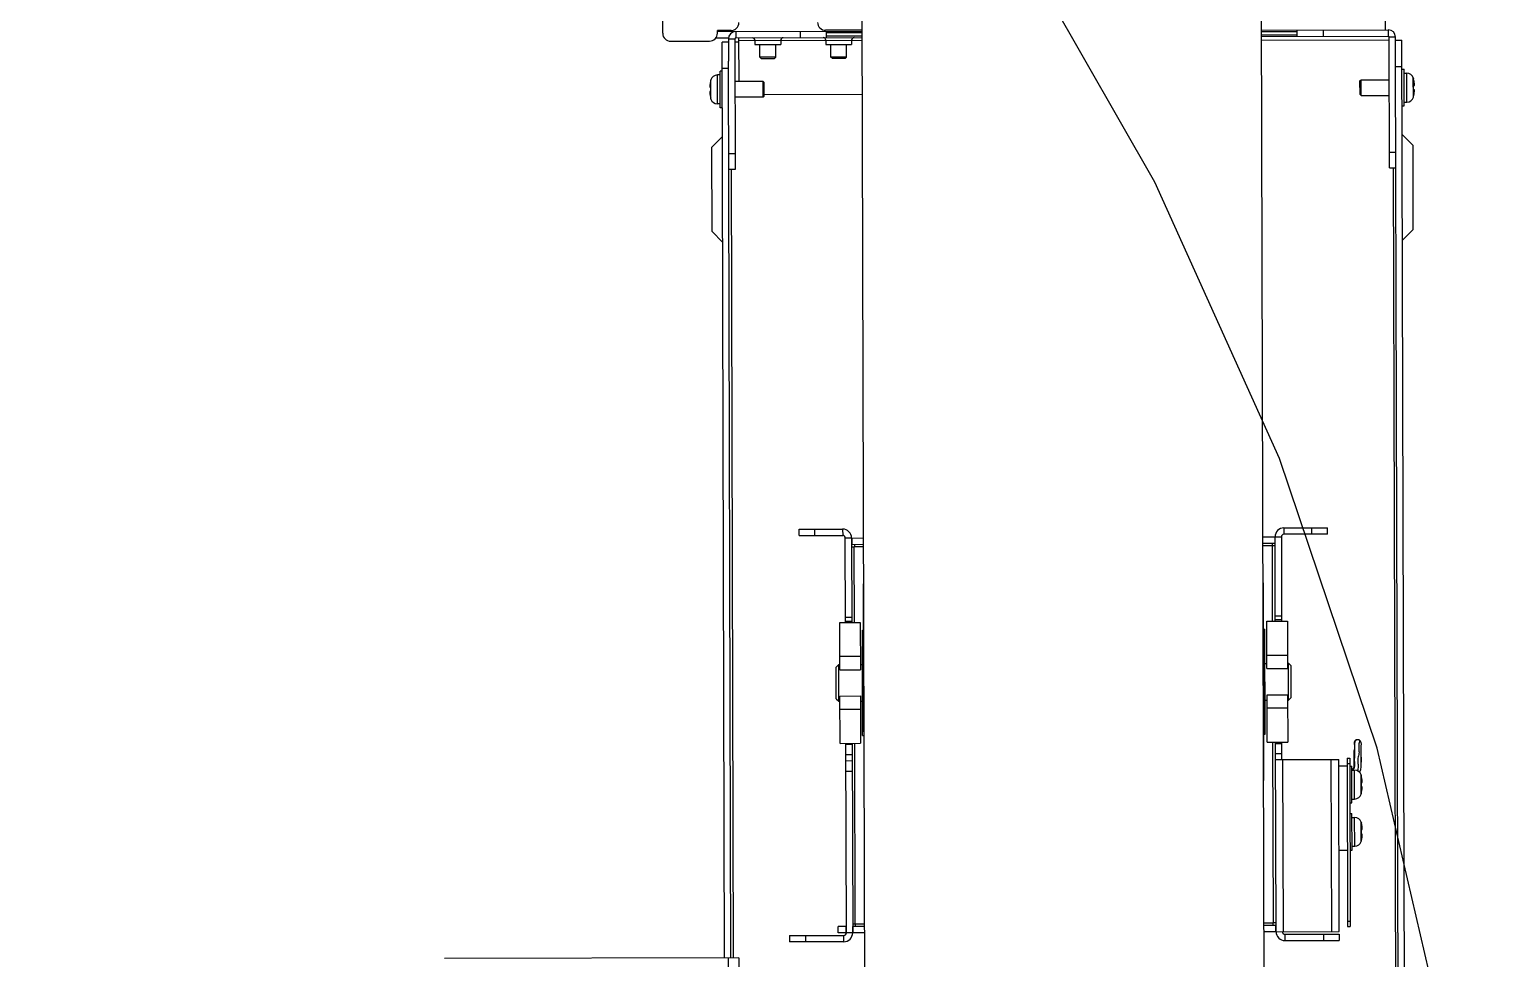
# Model space of a CAD drawing. Extents: x 100 to 738, y -85 to 470.
# Drawn here: x 643.4054 to 643.6847, y 462.8219 to 462.9987 of the extents above; entities that cross this region are included whole.
import ezdxf

# ---------------------------------------------------------------- set-up
doc = ezdxf.new("R2010")
doc.units = 0
doc.linetypes.add('HIDDEN', pattern=[0.375, 0.25, -0.125])
doc.layers.get('0').update_dxf_attribs({"linetype": 'CONTINUOUS'})
doc.layers.add('A102', color=2, linetype='CONTINUOUS')
doc.layers.add('TAA', color=2, linetype='CONTINUOUS')

# ---------------------------------------------------------------- blocks, each defined once
blk = doc.blocks.new('G$C31A0D7E1')
for p, q in [((0.7506530228384023, 0.9353633212671454), (0.7506530228384023, 0.9218769253825055)), ((0.6628698713193968, 0.9216853985064666), (0.6628698713193968, 0.9287718929199954)), ((0.6871299422846345, 0.7616648495433865), (0.6871299422846345, 0.9238239593200802)), ((0.7356500842151097, 0.7616648495433865), (0.7356500842151097, 0.9238239593200802)), ((0.669509469688841, 0.9216853985064666), (0.669509469688841, 0.9220046099665374)), ((0.6711693692811657, 0.9220046099665374), (0.669509469688841, 0.9220046099665374)), ((0.6871299422846345, 0.9220046099665374), (0.6826609818437155, 0.9220046099665374)), ((0.663827505699573, 0.9207277641262541), (0.6685518353085196, 0.9207277641262541)), ((0.6693146783358177, 0.9211108178783411), (0.6708703810723554, 0.9211108178783411)), ((0.669509469688841, 0.9218769253825055), (0.6871299422846345, 0.9218769253825055)), ((0.6700840503169757, 0.8093868068541594), (0.6700840503169757, 0.9206000795422223)), ((0.6708501578210587, 0.9206000795422223), (0.6700840503169757, 0.9206000795422223)), ((0.6708501578210587, 0.9209831332943089), (0.6708501578210587, 0.9183011821923084)), ((0.6708501578210587, 0.9209831332943089), (0.6716162653252866, 0.9209831332943089)), ((0.6716162653252866, 0.9209831332943089), (0.6716162653252866, 0.9051183237288778)), ((0.672127003661342, 0.9206000795422223), (0.6716162653252866, 0.9206000795422223)), ((0.6717439499093004, 0.9218769253825055), (0.6717439499093004, 0.9211108178783411)), ((0.6717439499093004, 0.9211108178783411), (0.6871299422846345, 0.9211108178783411)), ((0.672127003661342, 0.915811907641196), (0.672127003661342, 0.9211108178783411)), ((0.672127003661342, 0.92079160641827), (0.6871299422846345, 0.92079160641827)), ((0.674074193567734, 0.92079160641827), (0.674074193567734, 0.9202808680821604)), ((0.674074193567734, 0.9202808680821604), (0.6772024658764355, 0.9202808680821604)), ((0.6746806953419086, 0.9187486530738219), (0.6746806953419086, 0.9202808680821604)), ((0.6765959641022609, 0.9187486530738219), (0.6765959641022609, 0.9202808680821604)), ((0.6772024658764355, 0.92079160641827), (0.6772024658764355, 0.9202808680821604)), ((0.6795965518269484, 0.9211108178783411), (0.6795965518269484, 0.9218769253825055)), ((0.68269290298961, 0.92079160641827), (0.68269290298961, 0.9202808680821604)), ((0.68269290298961, 0.9202808680821604), (0.6858211752983113, 0.9202808680821604)), ((0.6827886664277293, 0.9211108178783411), (0.6827886664277293, 0.9218769253825055)), ((0.6827886664277293, 0.92171731965247), (0.6871299422846345, 0.92171731965247)), ((0.6871299422846345, 0.9212704236083673), (0.6827886664277293, 0.9212704236083673)), ((0.6832994047637845, 0.9187486530738219), (0.6832994047637845, 0.9202808680821604)), ((0.685214673524137, 0.9187486530738219), (0.685214673524137, 0.9202808680821604)), ((0.6858211752983113, 0.92079160641827), (0.6858211752983113, 0.9202808680821604)), ((0.7356500842151097, 0.9218769253825055), (0.7510360765904438, 0.9218769253825055)), ((0.7356500842151097, 0.92171731965247), (0.7399913600720149, 0.92171731965247)), ((0.7399913600720149, 0.9212704236083673), (0.7356500842151097, 0.9212704236083673)), ((0.7356500842151097, 0.9211108178783411), (0.7510360765904438, 0.9211108178783411)), ((0.7511637611744577, 0.9206000795422223), (0.7356500842151097, 0.9206000795422223)), ((0.7399913600720149, 0.9211108178783411), (0.7399913600720149, 0.9218769253825055)), ((0.7431834746727958, 0.9211108178783411), (0.7431834746727958, 0.9218769253825055)), ((0.7510360765904438, 0.9218769253825055), (0.7510360765904438, 0.9211108178783411)), ((0.7511637611744577, 0.9051183237288778), (0.7511637611744577, 0.9209831332943089)), ((0.7519298686786856, 0.9209831332943089), (0.7511637611744577, 0.9209831332943089)), ((0.7519298686786856, 0.9183011827661866), (0.7519298686786856, 0.9209831332943089)), ((0.7519298686786856, 0.9206000795422223), (0.7526959761827686, 0.9206000795422223)), ((0.7526959761827686, 0.7280248707391764), (0.7526959761827686, 0.9206000795422223)), ((0.6748722222180019, 0.918557126197783), (0.6746806953426344, 0.9187486530738219)), ((0.6765959641022609, 0.9187486530738219), (0.6746806953419086, 0.9187486530738219)), ((0.6764044372263128, 0.918557126197783), (0.6748722222180019, 0.918557126197783)), ((0.6764044372263128, 0.918557126197783), (0.6765959641022609, 0.9187486530738219)), ((0.683490931639878, 0.918557126197783), (0.6832994047645105, 0.9187486530738219)), ((0.685214673524137, 0.9187486530738219), (0.6832994047637845, 0.9187486530738219)), ((0.6850231466481888, 0.918557126197783), (0.683490931639878, 0.918557126197783)), ((0.6850231466481888, 0.918557126197783), (0.685214673524137, 0.9187486530738219)), ((0.6695011279314987, 0.9130986102306032), (0.6695011279314987, 0.9166099362913641)), ((0.669828681148803, 0.9166099362913641), (0.6695011279314987, 0.9166099362913641)), ((0.669828681148803, 0.9126197930405059), (0.669828681148803, 0.9170887534814703)), ((0.6700840503169757, 0.9170887534814703), (0.669828681148803, 0.9170887534814703)), ((0.6708501578210587, 0.9174079649415322), (0.6700840503169757, 0.9174079649415322)), ((0.6708501578210587, 0.8093868068541594), (0.6708501578210587, 0.9183011821923084)), ((0.7519298686786856, 0.7280248707278268), (0.7519298686786856, 0.9183011827661866)), ((0.7519298686786856, 0.9174079649415322), (0.7526959761827686, 0.9174079649415322)), ((0.7526959761827686, 0.9170887534814703), (0.7529513453507962, 0.9170887534814703)), ((0.7529513453507962, 0.9126197930405059), (0.7529513453507962, 0.9170887534814703)), ((0.7529513453507962, 0.9166099362913641), (0.7532788985682456, 0.9166099362913641)), ((0.7532788985682456, 0.9130986102306032), (0.7532788985682456, 0.9166099362913641)), ((0.66858513108625, 0.9151220692595405), (0.6685974802299519, 0.9151202396245711)), ((0.6686424152526548, 0.9151153984025643), (0.6686436932184883, 0.9151152841858646)), ((0.6687057747188615, 0.9160171150088874), (0.6686779890530657, 0.9159086154351058)), ((0.6686779890530657, 0.9159086154351058), (0.6686779890530657, 0.9158765039269866)), ((0.6686779890530657, 0.9151125016195681), (0.6686779890530657, 0.9145960449031157)), ((0.6687057747188615, 0.9136914315137873), (0.6687057747188615, 0.9160171150088874)), ((0.67506374909395, 0.915811907641196), (0.6716162653252866, 0.915811907641196)), ((0.67506374909395, 0.9138966388807713), (0.67506374909395, 0.915811907641196)), ((0.6751914336779637, 0.9156842230571641), (0.67506374909395, 0.915811907641196)), ((0.6751914336779637, 0.914024346086971), (0.6751914336779637, 0.915684200435713)), ((0.7475885928216353, 0.9156842230571641), (0.7477162774057943, 0.915811907641196)), ((0.7475885928216353, 0.914024346086971), (0.7475885928216353, 0.915684200435713)), ((0.7477162774057943, 0.9138966388807713), (0.7477162774057943, 0.915811907641196)), ((0.7477162774057943, 0.915811907641196), (0.7511637611744577, 0.915811907641196)), ((0.7540742517808827, 0.9136914315137873), (0.7540742517808827, 0.9160171150088874)), ((0.7540742517808827, 0.9160171150088874), (0.7541020374466786, 0.9159086154351058)), ((0.7541020374466786, 0.9158765039269866), (0.7541020374466786, 0.9159086154351058)), ((0.7541020374466786, 0.9145960449031157), (0.7541020374466786, 0.9151125016195681)), ((0.7541357296984358, 0.9151152305540826), (0.7541376112428799, 0.9151153984025643)), ((0.754182546271244, 0.9151202396245711), (0.7541948954134944, 0.9151220692595405)), ((0.6685974802285003, 0.9145883068981036), (0.66858513108625, 0.914586477263143)), ((0.6686442968013085, 0.9145933159678847), (0.6686424152568645, 0.9145931481201197)), ((0.6686779890530657, 0.9138320425956884), (0.6686779890530657, 0.9137999310875692)), ((0.6687057747188615, 0.9136914315137873), (0.6686779890530657, 0.9137999310875692)), ((0.669828681148803, 0.9130986102306032), (0.6695011279314987, 0.9130986102306032)), ((0.67506374909395, 0.9138966388807713), (0.6716162653252866, 0.9138966388807713)), ((0.6751914336779637, 0.9140243234648032), (0.67506374909395, 0.9138966388807713)), ((0.6751914336779637, 0.914215850340842), (0.6871299422846345, 0.914215850340842)), ((0.7475885928216353, 0.9140243234648032), (0.7477162774057943, 0.9138966388807713)), ((0.7477162774057943, 0.9138966388807713), (0.7511637611744577, 0.9138966388807713)), ((0.7529513453507962, 0.9130986102306032), (0.7532788985682456, 0.9130986102306032)), ((0.7540742517808827, 0.9136914315137873), (0.7541020374466786, 0.9137999310875692)), ((0.7541020374466786, 0.9137999310875692), (0.7541020374466786, 0.9138320425956884)), ((0.7541376112470894, 0.9145931481201197), (0.754136333281256, 0.9145932623368103)), ((0.7541948954134944, 0.914586477263143), (0.7541825462697923, 0.9145883068981036)), ((0.6700840503169757, 0.9126197930405059), (0.669828681148803, 0.9126197930405059)), ((0.7526959761827686, 0.9126197930405059), (0.7529513453507962, 0.9126197930405059)), ((0.6688072044766925, 0.9078616629443141), (0.6700840503169757, 0.9091385087845882)), ((0.6688072044766925, 0.8975868126131141), (0.6688072044766925, 0.9078616629443141)), ((0.7539728220230519, 0.9078616629443141), (0.7526959761827686, 0.9091385087845882)), ((0.7539728220230519, 0.9078616629443141), (0.7539728220230519, 0.8975868126131141)), ((0.6716162653252866, 0.9070335924892937), (0.6708501578210587, 0.9070335924892937)), ((0.7511637611744577, 0.9070335924892937), (0.7519298686786856, 0.9070335924892937)), ((0.6716162653252866, 0.9051183237288778), (0.6708501578210587, 0.9051183237288778)), ((0.6711693692811657, 0.8093868068541594), (0.6711693692811657, 0.9051183237288778)), ((0.7511637611744577, 0.9051183237288778), (0.7519298686786856, 0.9051183237288778)), ((0.7516106572185784, 0.9051183237288778), (0.7516106572185784, 0.7531021884663658)), ((0.6688072044766925, 0.8975868126131141), (0.6700840503169757, 0.8963099667728307)), ((0.7539728220230519, 0.8975868126131141), (0.7526959761827686, 0.8963099667728307)), ((0.6792773403668413, 0.8606521673412492), (0.6792773403668413, 0.861418274845414)), ((0.6792773403668413, 0.861418274845414), (0.6845762506040679, 0.861418274845414)), ((0.6811926091273389, 0.8606521673412492), (0.6811926091273389, 0.861418274845414)), ((0.6845762506040679, 0.861418274845414), (0.6845762506040679, 0.8606521673412492)), ((0.7382037758956763, 0.861418274845414), (0.7382037758956763, 0.8606521673412492)), ((0.7382037758956763, 0.861418274845414), (0.7435026861327577, 0.861418274845414)), ((0.7415874173724053, 0.8606521673412492), (0.7415874173724053, 0.861418274845414)), ((0.7435026861327577, 0.8606521673412492), (0.7435026861327577, 0.861418274845414)), ((0.6792773403668413, 0.8606521673412492), (0.6845762506040679, 0.8606521673412492)), ((0.684895462064175, 0.850086268012963), (0.684895462064175, 0.8603329558811875)), ((0.6856615695682579, 0.8603329558811875), (0.684895462064175, 0.8603329558811875)), ((0.6856615695682579, 0.8603329558811875), (0.6856615695682579, 0.850086268012963)), ((0.6856934907142975, 0.8603329558811875), (0.6856934907142975, 0.859566848377014)), ((0.6856934907142975, 0.8603329558811875), (0.6871299422846345, 0.8603329558811875)), ((0.6856934907142975, 0.859566848377014), (0.6871299422846345, 0.859566848377014)), ((0.6860127021744047, 0.859566848377014), (0.6860127021744047, 0.8592476369169435)), ((0.7356500842151097, 0.8603329558811875), (0.7370865357854467, 0.8603329558811875)), ((0.7356500842151097, 0.859566848377014), (0.7370865357854467, 0.859566848377014)), ((0.7367673243253396, 0.859566848377014), (0.7367673243253396, 0.8592476369169435)), ((0.7370865357854467, 0.8603329558811875), (0.7370865357854467, 0.859566848377014)), ((0.7371184569314864, 0.850086268012963), (0.7371184569314864, 0.8603329558811875)), ((0.7371184569314864, 0.8603329558811875), (0.7378845644355693, 0.8603329558811875)), ((0.7378845644355693, 0.8603329558811875), (0.7378845644355693, 0.850086268012963)), ((0.7435026861327577, 0.8606521673412492), (0.7382037758956763, 0.8606521673412492)), ((0.6856615695682579, 0.8592476369169435), (0.6860127021744047, 0.8592476369169435)), ((0.6859807810283649, 0.850086268012963), (0.6859807810283649, 0.8592476369169435)), ((0.6871299422846345, 0.8592476369169435), (0.6860127021744047, 0.8592476369169435)), ((0.7367673243253396, 0.8592476369169435), (0.7356500842151097, 0.8592476369169435)), ((0.7371184569314864, 0.8592476369169435), (0.7367673243253396, 0.8592476369169435)), ((0.7367992454713792, 0.850086268012963), (0.7367992454713792, 0.8592476369169435)), ((0.6870980211385948, 0.8307420535327745), (0.6870980211385948, 0.8547467553299753)), ((0.7356820053611495, 0.8307420535327745), (0.7356820053611495, 0.8547467553299753)), ((0.684895462064175, 0.8507094269681733), (0.6856615695682579, 0.8507094269681733)), ((0.7378845644355693, 0.8507094269681733), (0.7371184569314864, 0.8507094269681733)), ((0.6841931968520264, 0.8443404617317241), (0.6841931968520264, 0.850086268012963)), ((0.6841931968520264, 0.850086268012963), (0.6866830462405135, 0.850086268012963)), ((0.684895462064175, 0.8502458737429986), (0.6856615695682579, 0.8502458737429986)), ((0.6866830462405135, 0.850086268012963), (0.6866830462405135, 0.8443404617317241)), ((0.6869384154085412, 0.8363601752307069), (0.6869384154085412, 0.8491286336327593)), ((0.6869384154085412, 0.8491286336327593), (0.6870980211385948, 0.8491286336327593)), ((0.7356820053611495, 0.8491286336327593), (0.735841611091203, 0.8491286336327593)), ((0.735841611091203, 0.8363601752307069), (0.735841611091203, 0.8491286336327593)), ((0.7360969802592306, 0.8443404617317241), (0.7360969802592306, 0.850086268012963)), ((0.7360969802592306, 0.850086268012963), (0.7385868296477179, 0.850086268012963)), ((0.7378845644355693, 0.8502458737429986), (0.7371184569314864, 0.8502458737429986)), ((0.7385868296477179, 0.850086268012963), (0.7385868296477179, 0.8443404617317241)), ((0.6866830462405135, 0.8459322061454589), (0.6841931968520264, 0.8459322061454589)), ((0.7385868296477179, 0.8459322061454589), (0.7360969802592306, 0.8459322061454589)), ((0.6837463008079055, 0.8446596731917864), (0.6840655122680126, 0.8449788846518572)), ((0.6837463008079055, 0.840829135671671), (0.6837463008079055, 0.8446596731917864)), ((0.6840655122680126, 0.8405099242108925), (0.6840655122680126, 0.8449788846518572)), ((0.6840655122680126, 0.8449788846518572), (0.6841931968520264, 0.8449788846518572)), ((0.6841931968520264, 0.8443404617317241), (0.6866830462405135, 0.8443404617317241)), ((0.6866830462405135, 0.8449788846518572), (0.6869384154085412, 0.8449788846518572)), ((0.735841611091203, 0.8449788846518572), (0.7360969802592306, 0.8449788846518572)), ((0.7360969802592306, 0.8443404617317241), (0.7385868296477179, 0.8443404617317241)), ((0.7385868296477179, 0.8449788846518572), (0.7387145142317317, 0.8449788846518572)), ((0.7387145142317317, 0.8405099242108925), (0.7387145142317317, 0.8449788846518572)), ((0.7390337256918387, 0.8446596731917864), (0.7387145142317317, 0.8449788846518572)), ((0.7390337256918387, 0.840829135671671), (0.7390337256918387, 0.8446596731917864)), ((0.6837463008079055, 0.8408291356709636), (0.6840655122680126, 0.8405099242108925)), ((0.6840655122680126, 0.8405099242108925), (0.6841931968520264, 0.8405099242108925)), ((0.6841931968520264, 0.8354025408497868), (0.6841931968520264, 0.8411483471310252)), ((0.6841931968520264, 0.8411483471310252), (0.6866830462405135, 0.8411483471310252)), ((0.6866830462405135, 0.8411483471310252), (0.6866830462405135, 0.8354025408497868)), ((0.6866830462405135, 0.8405099242108925), (0.6869384154085412, 0.8405099242108925)), ((0.735841611091203, 0.8405099242108925), (0.7360969802592306, 0.8405099242108925)), ((0.7360969802592306, 0.8354025408497868), (0.7360969802592306, 0.8411483471310252)), ((0.7360969802592306, 0.8411483471310252), (0.7385868296477179, 0.8411483471310252)), ((0.7385868296477179, 0.8411483471310252), (0.7385868296477179, 0.8354025408497868)), ((0.7385868296477179, 0.8405099242108925), (0.7387145142317317, 0.8405099242108925)), ((0.7390337256918387, 0.8408291356709636), (0.7387145142317317, 0.8405099242108925)), ((0.6841931968520264, 0.8395566027180072), (0.6866830462405135, 0.8395566027180072)), ((0.7360969802592306, 0.8395566027180072), (0.7385868296477179, 0.8395566027180072)), ((0.6869384154085412, 0.8363601752299993), (0.6870980211385948, 0.8363601752299993)), ((0.7356820053611495, 0.8363601752299993), (0.735841611091203, 0.8363601752299993)), ((0.6841931968520264, 0.8354025408497868), (0.6866830462405135, 0.8354025408497868)), ((0.684895462064175, 0.8123873945788107), (0.684895462064175, 0.8354025408497868)), ((0.6856615695682579, 0.8352429351197515), (0.684895462064175, 0.8352429351197515)), ((0.6856615695682579, 0.8354025408497868), (0.6856615695682579, 0.8123873945788107)), ((0.6859807810283649, 0.813472713543037), (0.6859807810283649, 0.8354025408497868)), ((0.7360969802592306, 0.8354025408497868), (0.7385868296477179, 0.8354025408497868)), ((0.7367992454713792, 0.813472713543037), (0.7367992454713792, 0.8354025408497868)), ((0.7371184569314864, 0.8123873945788107), (0.7371184569314864, 0.8354025408497868)), ((0.7371184569314864, 0.8352429351197515), (0.7378845644355693, 0.8352429351197515)), ((0.7378845644355693, 0.833295745213332), (0.7378845644355693, 0.8354025408497868)), ((0.7466962008055761, 0.8345957077772215), (0.746687098385809, 0.8339813363630862)), ((0.7466982723355198, 0.834680105150678), (0.7466962008055761, 0.8345957077772215)), ((0.7467006912844663, 0.8347562029878567), (0.7466982723355198, 0.834680105150678)), ((0.746703377665229, 0.8348243330892346), (0.7467006912844663, 0.8347562029878567)), ((0.7467062295161001, 0.8348850364614627), (0.746703377665229, 0.8348243330892346)), ((0.746709155525282, 0.8349390259597772), (0.7467062295161001, 0.8348850364614627)), ((0.7468408176352046, 0.8356089345051586), (0.7468019695339106, 0.8355797901562361)), ((0.7470246949008511, 0.8356761004460495), (0.7469624685970042, 0.8356643611856849)), ((0.7472209689393225, 0.8347706475199476), (0.7472210288100287, 0.8347682475952659)), ((0.6856615695682579, 0.8340214192658855), (0.684895462064175, 0.8340214192658855)), ((0.684895462064175, 0.833295745213332), (0.6856615695682579, 0.833295745213332)), ((0.7371184569314864, 0.8340214192658855), (0.7378845644355693, 0.8340214192658855)), ((0.7371184569314864, 0.833295745213332), (0.7447795319730411, 0.833295745213332)), ((0.7380122490195831, 0.8123873945788107), (0.7380122490195831, 0.833295745213332)), ((0.7438857398849443, 0.8123873945788107), (0.7438857398849443, 0.833295745213332)), ((0.7447795319730411, 0.8123873945788107), (0.7447795319730411, 0.833295745213332)), ((0.7458010086452967, 0.8334234297973548), (0.7458010086452967, 0.81299389635294)), ((0.7458010086452967, 0.8334234297973548), (0.7461202201054038, 0.8334234297973548)), ((0.7458010086452967, 0.8327850068772221), (0.7461202201054038, 0.8327850068772221)), ((0.7461202201054038, 0.8334234297973548), (0.7461202201054038, 0.81299389635294)), ((0.7466628795874988, 0.8324657954171513), (0.7466628794966291, 0.8343810643818612)), ((0.7466847227489452, 0.8334234298044496), (0.7466628795874988, 0.8334234298044496)), ((0.7472462313989134, 0.8340049249245065), (0.7472459241600337, 0.8340014885599345)), ((0.7475102520657111, 0.8332470385341515), (0.7475030680649413, 0.8334963527034556)), ((0.7475226988447897, 0.8327006675172569), (0.7475102520657111, 0.8332470385341515)), ((0.684895462064175, 0.8320333456111432), (0.6856615695682579, 0.8320333456111432)), ((0.7458010086452967, 0.8324657954171513), (0.7447795319730411, 0.8324657954171513)), ((0.7461202201054038, 0.8324657954171513), (0.7463755892734314, 0.8324657954171513)), ((0.7463755892734314, 0.8279968349761869), (0.7463755892734314, 0.8324657954171513)), ((0.7463755892734314, 0.8319869782270451), (0.7467031424907357, 0.8319869782270451)), ((0.7466907322699079, 0.8324657954171513), (0.7466628795874988, 0.8324657954171513)), ((0.7466968510734028, 0.8325544070302353), (0.7466890255605314, 0.8324410791078902)), ((0.7467031424907357, 0.8284756521662934), (0.7467031424907357, 0.8319869782270451)), ((0.747498495703518, 0.8290684734494778), (0.747498495703518, 0.8313941569445685)), ((0.747498495703518, 0.8313941569445685), (0.7475262813693139, 0.8312856573707867)), ((0.7475262813693139, 0.8312535458626676), (0.7475262813693139, 0.8312856573707867)), ((0.747498495703518, 0.8290684734494778), (0.7475262813693139, 0.8291769730232591)), ((0.7475262813693139, 0.8299730868387968), (0.7475262813693139, 0.8304895435552491)), ((0.7475262813693139, 0.8291769730232591), (0.7475262813693139, 0.8292090845313694)), ((0.7475599736210711, 0.8304922724897636), (0.7475618551655151, 0.8304924403382454)), ((0.7475618551697247, 0.8299701900558007), (0.7475605772037462, 0.8299703042725003)), ((0.7476067901938793, 0.8304972815602527), (0.7476191393359845, 0.8304991111952219)), ((0.7476191393359845, 0.8299635191988246), (0.7476067901924277, 0.8299653488337938)), ((0.7461202201054038, 0.8279968349761869), (0.7463755892734314, 0.8279968349761869)), ((0.7463755892734314, 0.8284756521662934), (0.7467031424907357, 0.8284756521662934)), ((0.7461202201054038, 0.826719989135904), (0.7463755892734314, 0.826719989135904)), ((0.7463755892734314, 0.8222510286949393), (0.7463755892734314, 0.826719989135904)), ((0.7463755892734314, 0.8262411719458068), (0.7467031424907357, 0.8262411719458068)), ((0.7467031424907357, 0.8227298458850459), (0.7467031424907357, 0.8262411719458068)), ((0.747498495703518, 0.8233226671682301), (0.747498495703518, 0.8256483506633301)), ((0.747498495703518, 0.8256483506633301), (0.7475262813693139, 0.8255398510895481)), ((0.7475262813693139, 0.8255077395814289), (0.7475262813693139, 0.8255398510895481)), ((0.7475262813693139, 0.8242272805575585), (0.7475262813693139, 0.8247437372740016)), ((0.7475599736210711, 0.824746466208516), (0.7475618551655151, 0.8247466340569978)), ((0.7475618551697247, 0.824224383774553), (0.7475605772037462, 0.8242244979912527)), ((0.7476067901938793, 0.8247514752790138), (0.7476191393359845, 0.824753304913974)), ((0.7476191393359845, 0.8242177129175857), (0.7476067901924277, 0.8242195425525459)), ((0.7447795319730411, 0.8222510286949393), (0.7458010086452967, 0.8222510286949393)), ((0.7461202201054038, 0.8222510286949393), (0.7463755892734314, 0.8222510286949393)), ((0.7463755892734314, 0.8227298458850459), (0.7467031424907357, 0.8227298458850459)), ((0.747498495703518, 0.8233226671682301), (0.7475262813693139, 0.8234311667420119)), ((0.7475262813693139, 0.8234311667420119), (0.7475262813693139, 0.8234632782501307)), ((0.6839059065379591, 0.8123873945788107), (0.6839059065379591, 0.8131535020829666)), ((0.6848635409181352, 0.8131535020829666), (0.6839059065379591, 0.8131535020829666)), ((0.6848635409181352, 0.8123873945788107), (0.6848635409181352, 0.8131535020829666)), ((0.6856615695682579, 0.813472713543037), (0.6860127021744047, 0.813472713543037)), ((0.6856934907142975, 0.8123873945788107), (0.6856934907142975, 0.8131535020829666)), ((0.6871299422846345, 0.8131535020829666), (0.6856934907142975, 0.8131535020829666)), ((0.6860127021744047, 0.8131535020829666), (0.6860127021744047, 0.813472713543037)), ((0.6860127021744047, 0.813472713543037), (0.6871299422846345, 0.813472713543037)), ((0.7356500842151097, 0.813472713543037), (0.7367673243253396, 0.813472713543037)), ((0.7370865357854467, 0.8131535020829666), (0.7356500842151097, 0.8131535020829666)), ((0.7367673243253396, 0.8131535020829666), (0.7367673243253396, 0.813472713543037)), ((0.7371184569314864, 0.813472713543037), (0.7367673243253396, 0.813472713543037)), ((0.7370865357854467, 0.8123873945788107), (0.7370865357854467, 0.8131535020829666)), ((0.7458010086452967, 0.8136323192730724), (0.7461202201054038, 0.8136323192730724)), ((0.6780004945267032, 0.81206818311874), (0.6780004945267032, 0.8113020756145662)), ((0.6780004945267032, 0.81206818311874), (0.6845762506040679, 0.81206818311874)), ((0.6799157632870556, 0.81206818311874), (0.6799157632870556, 0.8113020756145662)), ((0.6848635409181352, 0.8123873945788107), (0.6839059065379591, 0.8123873945788107)), ((0.6845762506040679, 0.8113020756145662), (0.6845762506040679, 0.81206818311874)), ((0.6856615695682579, 0.8123873945788107), (0.684895462064175, 0.8123873945788107)), ((0.6871299422846345, 0.8123873945788107), (0.6856934907142975, 0.8123873945788107)), ((0.7370865357854467, 0.8123873945788107), (0.7356500842151097, 0.8123873945788107)), ((0.7371184569314864, 0.8123873945788107), (0.7447795319730411, 0.8123873945788107)), ((0.7382037758956763, 0.8113020756145662), (0.7382037758956763, 0.81206818311874)), ((0.7382037758956763, 0.81206818311874), (0.7447795319730411, 0.81206818311874)), ((0.7428642632126886, 0.81206818311874), (0.7428642632126886, 0.8113020756145662)), ((0.7447795319730411, 0.81206818311874), (0.7447795319730411, 0.8113020756145662)), ((0.7458010086452967, 0.81299389635294), (0.7461202201054038, 0.81299389635294)), ((0.6845762506040679, 0.8113020756145662), (0.6780004945267032, 0.8113020756145662)), ((0.7382037758956763, 0.8113020756145662), (0.7447795319730411, 0.8113020756145662)), ((0.6718205606596507, 0.8093868068541594), (0.6360688771320085, 0.8093868068541594)), ((0.6705309463609515, 0.8093868068541594), (0.6705309463609515, 0.7934262338506999)), ((0.6718205606596507, 0.8093868068541594), (0.6718205606596507, 0.7934262338506999))]:
    blk.add_line(p, q)
for points in [[(0.7467307344037099, 0.8354745875920656), (0.7467122937591101, 0.8354224289885316), (0.7467015938413702, 0.835367891118976), (0.7466988216451257, 0.8353136165747589), (0.7467027999307989, 0.8352615402901886), (0.7467102997863848, 0.8352228475774104)], [(0.7467146435541164, 0.8350264649793551), (0.746712097270324, 0.8349870783569016), (0.746709155525282, 0.8349390259597772)], [(0.7467108976963753, 0.8352339259494602), (0.7467099649490733, 0.8352166435459116), (0.7467096201638427, 0.8351986362223659), (0.7467099314361216, 0.8351814394590014), (0.7467107210645249, 0.8351664244520566), (0.7467116977041116, 0.835154357835388), (0.7467126347684543, 0.8351451365100551), (0.7467134423308665, 0.8351381170805481), (0.7467151686399564, 0.8351242055067547)], [(0.7467188025972153, 0.83530008803911), (0.7467171602577606, 0.8352895241763498), (0.7467154754532285, 0.8352777273621683), (0.7467138033292413, 0.8352645660253873), (0.7467122337416479, 0.8352499598311457), (0.7467108976963753, 0.8352339259494602)], [(0.7467163405212646, 0.8350568557511358), (0.746715604544503, 0.8350426465935228), (0.7467146435541164, 0.8350264649793551)], [(0.7467151686399564, 0.8351242055067547), (0.7467156051091731, 0.835120594443429), (0.7467160035438681, 0.8351171051188362), (0.7467163603060559, 0.8351136981465574), (0.7467166652132402, 0.8351104024903946), (0.7467169070364696, 0.8351072839590072), (0.7467170753332671, 0.835104458150187), (0.7467172072002798, 0.8351009721744851), (0.7467173043469049, 0.8350957492606955), (0.7467173105537759, 0.835088808489151), (0.7467171774860045, 0.8350800612297287), (0.7467168618936367, 0.8350693639117485), (0.7467163405212646, 0.8350568557511358)], [(0.7468743714358089, 0.8356032948693204), (0.7468593062728422, 0.8355910062488703), (0.746845374607989, 0.835578376294908), (0.7468322538188116, 0.8355652127704665), (0.7468195962438906, 0.8355511592617755), (0.7468073029267539, 0.8355359964507126), (0.7467954561971702, 0.8355196592769863), (0.7467842611801849, 0.8355022566506136), (0.7467736041013078, 0.8354833990222147), (0.7467654440157507, 0.8354670635566336), (0.7467589323779559, 0.8354525623850857), (0.7467533994820915, 0.8354389847873452), (0.7467484816841075, 0.8354257278999399), (0.7467441569476448, 0.8354129299066745), (0.7467405618016555, 0.83540129716576), (0.7467375365842946, 0.8353906659699571), (0.7467349519659359, 0.8353808619872392), (0.7467327075044001, 0.8353717232397887), (0.7467307250245252, 0.8353631009445599), (0.746728999195768, 0.8353551318432263), (0.7467274990132406, 0.8353478677970155), (0.746726099053992, 0.8353408348769203), (0.7467247277641613, 0.8353337245551447), (0.7467233366242173, 0.8353262869267101), (0.7467218929592138, 0.8353183077808537), (0.7467203823420479, 0.8353096244956671), (0.7467188025972153, 0.83530008803911)], [(0.7468015957662985, 0.8355794674972907), (0.746783347589279, 0.8355611393158653), (0.7467552042463556, 0.8355218026684472), (0.7467307344037099, 0.8354745875920656)], [(0.7469624685970042, 0.8356643611856849), (0.7468996604274905, 0.8356417330223017), (0.7468408176352046, 0.8356089345051586)], [(0.7470226735191269, 0.8356700220349013), (0.7470114628346514, 0.8356677451804269), (0.7469996812270605, 0.8356649228871955), (0.7469873680209079, 0.8356614917371212), (0.746974616675044, 0.8356574051529971), (0.7469614968569828, 0.8356526145075658), (0.746948073093709, 0.8356470721127603), (0.7469343450054855, 0.8356407005030487), (0.7469202081379271, 0.8356333519870924), (0.7469056110205576, 0.8356248679834954), (0.7468902062401802, 0.8356148458608857), (0.7468743714358089, 0.8356032948693204)], [(0.7471178328040946, 0.8356743561944774), (0.7471100243278567, 0.8356749022886752), (0.7470999371562697, 0.8356754152522626), (0.747089875989119, 0.8356756782888968), (0.7470804352683919, 0.8356756801516734), (0.7470713436776616, 0.8356754461987506), (0.7470623334702612, 0.8356749781538791), (0.7470531317928158, 0.8356742516073168), (0.7470434894970623, 0.8356732177388618), (0.7470333371248062, 0.8356718249724433), (0.7470226735191269, 0.8356700220349013)], [(0.7471444324275563, 0.8356709151843144), (0.747085870536573, 0.8356780155686767), (0.7470246949008511, 0.8356761004460495)], [(0.7471835437458179, 0.8356654952581759), (0.7471812842840899, 0.8356659761871242), (0.7471725415765853, 0.8356676969184909), (0.7471629584109345, 0.8356693394841855), (0.7471524939371039, 0.835670864112609), (0.7471416800033291, 0.8356721742933427), (0.747132845995059, 0.8356730725458799), (0.7471270226572903, 0.8356735976416358), (0.7471230009000046, 0.8356739395901797), (0.7471178328040946, 0.8356743561944774)], [(0.7475030680649413, 0.8334963527034556), (0.7475075204981322, 0.8337330027127908), (0.7475157947939478, 0.8339651003169731), (0.7475173597898588, 0.8341939826183249), (0.7475180945138948, 0.8344185530552611), (0.747522030813952, 0.8346258033408342), (0.7475280550684493, 0.8347923262938206), (0.7475340936150512, 0.8349202760113417), (0.7475375534970073, 0.835022398179242), (0.7475386129540988, 0.8350926908368236), (0.7475390238764217, 0.8351445097206187), (0.7475385868185835, 0.8351925316160237), (0.7475347110501431, 0.8352517083828567), (0.7475220435320932, 0.8353247118926816), (0.7474921711214707, 0.8354119310131533), (0.7474386678750449, 0.835502163206769), (0.7473618436630001, 0.8355808478151654), (0.7472638580924903, 0.8356397322069977), (0.7471829811519491, 0.8356656162783338)], [(0.7466869355014251, 0.8335195684067414), (0.7466823633889503, 0.8333318010429536), (0.7466809720135578, 0.833229645640889), (0.7466819161098576, 0.8331228250888788), (0.7466849734930908, 0.8330132229452456), (0.7466941872842336, 0.8327850439270282)], [(0.746687098385809, 0.8339813363630862), (0.7466865504224116, 0.8339116883019809), (0.7466864598337981, 0.8338396488944702), (0.7466876057610403, 0.833688797995553)], [(0.7466876057610403, 0.833688797995553), (0.746687844923498, 0.8336066277086776), (0.7466869355014251, 0.8335195684067414)], [(0.7466941872842336, 0.8327850439270282), (0.7466974969481252, 0.8326688626656558), (0.7466968510734028, 0.8325544070302353)], [(0.7475193541649662, 0.8328522013258234), (0.7475315331390239, 0.8329223647673025), (0.7475465424966187, 0.8330441308878317), (0.7475558707606131, 0.8331677110026674), (0.7475571191632823, 0.8332874604905985), (0.747551832385914, 0.8333857090529699), (0.7475428733758002, 0.8334700538579733), (0.747534186327492, 0.8335302794089527), (0.7475219485383274, 0.8335928741615813), (0.7475057728742711, 0.8336401152458826)], [(0.7466890255605314, 0.8324410791078902), (0.7466711830726932, 0.8323294079171375), (0.7466413789875862, 0.8322228081778849), (0.7465971074621027, 0.8321275559180097), (0.746537081914182, 0.8320484434378609), (0.7464644299348552, 0.8319869782270451)], [(0.7465267138968885, 0.8321456734595944), (0.7464970352469262, 0.8320972835899889), (0.7464812120113238, 0.8320727695813424), (0.7464686878277346, 0.8320550285766303)], [(0.7466221894146674, 0.8324237625742533), (0.746621114138104, 0.8323952132865684), (0.746620860506157, 0.8323658264440432), (0.7466212093298675, 0.8323360711392822), (0.7466213511632346, 0.8323075754096024), (0.7466195546007671, 0.8322818088726474), (0.7466140611317938, 0.8322618670623921), (0.7466044188694269, 0.8322456833470965), (0.7465902023706129, 0.8322289682447458), (0.7465736861952542, 0.8322107812732454), (0.7465573485624795, 0.8321910347310219), (0.7465416854279746, 0.8321690640531627), (0.7465267138968885, 0.8321456734595944)], [(0.7466628795874988, 0.8327212831701334), (0.7466572643444462, 0.8326907059490636), (0.7466502577869681, 0.832650989682612), (0.746644228964885, 0.8326146925617522), (0.7466389588503648, 0.8325805044738476), (0.7466342557511239, 0.8325470677068701), (0.7466301506406952, 0.832514315520064), (0.7466266967819833, 0.8324822969053267), (0.746624044768871, 0.8324521704512668), (0.7466221894146674, 0.8324237625742533)], [(0.7473066658915054, 0.8317216886236828), (0.7473408004277104, 0.8317713342775491), (0.7474592157692534, 0.8320742121504194), (0.7475140103174523, 0.8323967439466644), (0.7475226988447897, 0.8327006675172569)]]:
    blk.add_lwpolyline(points)
at = {"linetype": 'HIDDEN'}
blk.add_arc((0.3816461684892614, 0.7309883956511141), 0.382055660751, 358.5637245604845, 177.3470078906941, dxfattribs=at)
for centre, radius, start, end in [((0.6711693692811657, 0.9229622443467405), 0.0009576343802073, 270, 0), ((0.6826609818437155, 0.9229622443467405), 0.0009576343802073, 180, 270), ((0.663827505699573, 0.9216853985064666), 0.0009576343802073, 180, 270), ((0.6685518353085196, 0.9216853985064666), 0.0009576343802073, 270, 0), ((0.6717439499093004, 0.9209831332943089), 0.0008937920881935, 90, 180), ((0.6717439499093004, 0.9209831332943089), 0.0001276845840276, 90, 180), ((0.6737549821077721, 0.92079160641827), 0.0003192114600691, 0, 90), ((0.6775216773365424, 0.92079160641827), 0.0003192114600691, 90, 180), ((0.6823736915296481, 0.92079160641827), 0.0003192114600691, 0, 90), ((0.6861403867584185, 0.92079160641827), 0.0003192114600691, 90, 180), ((0.7510360765904438, 0.9209831332943089), 0.0008937920881935, 0, 90), ((0.7510360765904438, 0.9209831332943089), 0.0001276845840276, 0, 90), ((0.6695011279314987, 0.9157799864951833), 0.0008299497961796, 90, 163.3984504010484), ((0.7532788985682456, 0.9157799864951833), 0.0008299497961796, 16.60154959895158, 90), ((0.6722871848317264, 0.9150321424931156), 0.0037138862851357, 176.8953232698002, 177.6314791359737), ((0.6693197948407686, 0.9152546943928253), 0.0007465255076503, 185.3086468531358, 186.9637892279141), ((0.6722884296742161, 0.9150320742506675), 0.0037151329967048, 176.1661692526169, 176.895312145881), ((0.6693262292003415, 0.9152554840709097), 0.0007530081433606, 186.9640736701916, 188.5684506490506), ((0.672290034719752, 0.9150319658840547), 0.0037167416961977, 175.4258321672965, 176.1661568272745), ((0.6693341556749175, 0.9152566833944675), 0.0007610248355747, 188.5688244304694, 190.1883918207344), ((0.6730195778173252, 0.9148590754781871), 0.0044592105943869, 172.904859749287, 173.9588582953308), ((0.6730219074708833, 0.9148586684289528), 0.0044615726868368, 167.5339814059899, 172.9033677562293), ((0.6686750484331542, 0.9156972858668357), 0.0005822363709159, 262.3440308307272, 262.543612896187), ((0.6687014562233822, 0.9159046964994157), 0.0007913204404921, 262.596577383289, 263.8305462358645), ((0.668731044108072, 0.9161692143892228), 0.0010574866013668, 263.7769630689187, 263.9020069094321), ((0.6687670202553689, 0.9165151910165953), 0.0014053276379009, 263.9419722258436, 264.9131232060847), ((0.6688545198392789, 0.9175013556836081), 0.0023953677916631, 264.9651119606631, 265.7736565030962), ((0.6730195872370093, 0.9148590641908729), 0.0044592217263546, 166.8109197187059, 167.5325113051172), ((0.7497604395919564, 0.9148590642653577), 0.0044592213886998, 12.46748867221185, 13.18908031312392), ((0.7539255113719042, 0.9175012976523891), 0.0023953095710396, 274.2263334095935, 275.0348976464488), ((0.7497581193033573, 0.9148586684764833), 0.0044615724087682, 7.096632068130237, 12.46601875329915), ((0.75401300422695, 0.9165152118717468), 0.0014053485895224, 275.086883163415, 276.0580197997363), ((0.754048977051548, 0.9161692646664434), 0.0010575371616247, 276.0979913676919, 276.2230293237586), ((0.7540785710354005, 0.9159046900839777), 0.0007913139803615, 276.1694491150359, 277.4034279779359), ((0.7541049725762259, 0.915697327604093), 0.0005822784678139, 277.4563898379531, 277.6559575874705), ((0.749760447039505, 0.9148590752859506), 0.0044592122486116, 6.041141938381085, 7.095140093489499), ((0.7504911674939443, 0.9150320543496036), 0.0037155626723547, 2.368812008201979, 4.574253861163764), ((0.7534530292652027, 0.9152555189961898), 0.0007537733180579, 349.8024725993801, 354.679594451034), ((0.6693197948187044, 0.9144538521326888), 0.0007465254856602, 173.0362107529395, 174.6913531770077), ((0.6722888590065256, 0.9146764921730717), 0.0037155626723547, 182.3688120082089, 184.5742538611706), ((0.669326229224438, 0.9144530624482269), 0.0007530081674788, 171.4315493688424, 173.0359262969193), ((0.6693341556749175, 0.9144518631282071), 0.0007610248348653, 169.8116081811146, 171.4311755715591), ((0.6730195794595135, 0.9148494712360166), 0.0044592122471929, 186.0411419383824, 187.0951400935908), ((0.6730219071963869, 0.9148498780461914), 0.0044615724087682, 187.0966320680267, 192.4660187532932), ((0.6686750538930349, 0.914011219149839), 0.0005822782344349, 97.45638977754126, 97.65595760720294), ((0.6687014554650695, 0.9138038564358573), 0.0007913139839083, 96.16944911635159, 97.40342797663203), ((0.6687310493878098, 0.9135392824152038), 0.0010575365991031, 96.09799133886744, 96.223029360447), ((0.6687670222727942, 0.9131933346495127), 0.0014053485909412, 95.08688316472465, 96.05801979973783), ((0.6688545151305982, 0.9122072488426237), 0.0023953095987046, 94.22633341481756, 95.03489764121534), ((0.6730195869077878, 0.9148494822573262), 0.0044592213886998, 192.4674886722118, 193.1890803131239), ((0.6695011279314987, 0.9139285600267839), 0.0008299497961796, 196.6015495989515, 270), ((0.7532788985682456, 0.9139285600267839), 0.0008299497961796, 270, 343.3984504010484), ((0.7539255066603201, 0.9122071908390672), 0.0023953677916631, 84.96511196066307, 85.77365650309626), ((0.7497604392670897, 0.9148494823310944), 0.0044592217220984, 346.8109197185084, 347.5325113055959), ((0.7497581190288609, 0.914849878093722), 0.0044615726868368, 347.5339814059899, 352.9033677561317), ((0.7540130062449562, 0.9131933555074947), 0.0014053276364822, 83.94197222584509, 84.91312320739281), ((0.7540489824540908, 0.9135393327130013), 0.0010574860182739, 83.77696304140618, 83.90200695397841), ((0.7540785702778136, 0.9138038500324769), 0.0007913204312704, 82.59657737411389, 83.8305462384854), ((0.7541049780056231, 0.9140112601968812), 0.0005822368334179, 82.34403090959586, 82.54361281603953), ((0.74976044867879, 0.9148494710444881), 0.0044592105972244, 352.9048597496849, 353.9588582950236), ((0.7534530292652027, 0.9144530275264944), 0.0007537733180579, 5.320405548965989, 10.19752740061986), ((0.7504899917785406, 0.9146765806386287), 0.0037167416976164, 355.425832167501, 356.1661568271962), ((0.7504915968255284, 0.9146764722720073), 0.0037151329967048, 356.1661692526169, 356.8953121458811), ((0.750492841667292, 0.9146764040295686), 0.0037138862858451, 356.8953232698998, 357.6314791357679), ((0.6845762506040679, 0.8603329558811875), 0.0010853189642349, 0, 90), ((0.7382037758956763, 0.8603329558811875), 0.0010853189642349, 90, 180), ((0.6845762506040679, 0.8603329558811875), 0.0003192114600691, 0, 90), ((0.7382037758956763, 0.8603329558811875), 0.0003192114600691, 90, 180), ((0.7470778543948554, 0.8343810641768598), 0.0004149748980898, 158.0776158612352, 179.9999716449445), ((0.74707785448558, 0.8352429351197515), 0.0004149748980898, 150.2264722797518, 208.7940901970091), ((0.7471280770702377, 0.8354081172377764), 0.0002632869125197, 69.91119087507181, 77.83875947337734), ((0.7470665327005963, 0.83351805004054), 0.0004081178599674, 174.4865311556262, 184.5078684315067), ((0.7470688156031005, 0.8335183269117912), 0.0004104154717024, 184.5213524129556, 193.0446646428219), ((0.7461202200990168, 0.8324657954242461), 0.0005426594899204, 298.1707660380008, 1.2074182697e-06), ((0.7467031424907357, 0.8311570284308738), 0.0008299497961796, 16.60154959891999, 90), ((0.7431846835188014, 0.8302361062017467), 0.004459221385153, 12.4674886717339, 13.18908031321924), ((0.7431823632259925, 0.8302357104121735), 0.0044615724087682, 7.096632068227809, 12.46601875329322), ((0.7473497552945395, 0.8328783395887779), 0.002395309571749, 274.2263334095964, 275.0348976451404), ((0.7473497505829556, 0.8275842327747484), 0.0023953677916631, 84.96511196066307, 85.7736565030989), ((0.743184683173322, 0.8302265242703228), 0.004459221739123, 346.8109197201315, 347.5325113043642), ((0.743182362952222, 0.8302269200294033), 0.0044615726861275, 347.5339814056056, 352.9033677565091), ((0.7474372481494402, 0.8318922538074371), 0.0014053485895224, 275.086883163415, 276.0580197997363), ((0.747437250169043, 0.8285703974630443), 0.0014053276166201, 83.9419722192969, 84.91312321393916), ((0.7474732209776672, 0.8315463065709153), 0.0010575371297035, 276.0979913650734, 276.2230293263771), ((0.7474732262489859, 0.8289163734612237), 0.0010574872128341, 83.77696311216134, 83.90200688323341), ((0.7475028149573101, 0.8312817320253383), 0.0007913139867457, 276.1694491176562, 277.4034279700661), ((0.747502814200449, 0.8291808919681674), 0.0007913204312704, 82.59657737410976, 83.83054623849338), ((0.7475292165278931, 0.8310743693205837), 0.000582278246494, 277.4563898208801, 277.6559576453149), ((0.7475292219587418, 0.829388302360272), 0.000582236604295, 82.3440308517341, 82.54361283575885), ((0.7431846909606885, 0.8302361172216411), 0.004459212249321, 6.041141938483836, 7.095140093286539), ((0.743184692605635, 0.8302265129801691), 0.0044592105936776, 352.9048597492796, 353.9588582955311), ((0.7439154114151281, 0.8304090962852846), 0.003715562673064, 2.36881200840744, 4.574253860865693), ((0.7468772731871124, 0.8306325609318708), 0.0007537733180579, 349.8024725999629, 354.6795944504236), ((0.7468772731871124, 0.8298300694614674), 0.0007537733180579, 5.320405549576407, 10.19752740003715), ((0.743914235701176, 0.8300536225743101), 0.0037167416976164, 355.425832167501, 356.1661568271962), ((0.7439158407516473, 0.8300535142076977), 0.0037151329938674, 356.1661692523065, 356.895312146066), ((0.7439170855990724, 0.8300534459645414), 0.0037138862766234, 356.8953232690102, 357.6314791367749), ((0.7467031424907357, 0.829305601962465), 0.0008299497961796, 270, 343.3984504010484), ((0.7467031424907357, 0.825411222149626), 0.0008299497961796, 16.60154959895158, 90), ((0.7431846835180755, 0.824490299920499), 0.0044592213858623, 12.46748867210878, 13.18908031349798), ((0.7473497552967168, 0.8271325332798773), 0.002395309544084, 274.2263334056764, 275.0348976503711), ((0.7473497505829556, 0.8218384264935094), 0.0023953677916631, 84.96511196066307, 85.7736565030989), ((0.7431823632259925, 0.824489904130926), 0.0044615724087682, 7.096632068026694, 12.46601875329322), ((0.743182362952222, 0.8244811137481647), 0.0044615726868368, 347.5339814058145, 352.9033677564078), ((0.7474372481508917, 0.8261464475169631), 0.0014053485795914, 275.0868831621072, 276.0580198036777), ((0.7474372501683171, 0.8228245911718624), 0.0014053276265512, 83.94197222060546, 84.91312320870077), ((0.7474732209152487, 0.825800500870641), 0.0010575377142152, 276.0979913834144, 276.2230292739551), ((0.747473226373823, 0.8231705683362346), 0.0010574860494857, 83.77696304271655, 83.90200695136821), ((0.7475028149565843, 0.8255359257497701), 0.0007913139924206, 276.1694491242106, 277.4034279687435), ((0.7475028142017554, 0.8234350856982693), 0.0007913204199207, 82.59657736491188, 83.83054624896899), ((0.7475292164979903, 0.8253285632663377), 0.0005822784756169, 277.4563898392795, 277.6559575861551), ((0.7475292219282583, 0.8236424958513239), 0.0005822368334179, 82.34403090958506, 82.54361281602871), ((0.7431846909606885, 0.8244903109403928), 0.004459212249321, 6.041141938587132, 7.095140093390002), ((0.7431846925999738, 0.8244807066989303), 0.0044592105993524, 352.9048597496901, 353.9588582945433), ((0.7439154114151281, 0.8246632900040463), 0.003715562673064, 2.368812008400668, 4.574253860858834), ((0.7468772731871124, 0.8248867546506325), 0.0007537733180579, 349.8024725999629, 354.6795944504236), ((0.7468772731871124, 0.8240842631802198), 0.0007537733180579, 5.320405549576407, 10.19752740007039), ((0.7439142356989985, 0.8243078162930622), 0.0037167416997445, 355.425832167708, 356.1661568269932), ((0.7439158407481635, 0.82430770792645), 0.0037151329967048, 356.1661692526101, 356.8953121458811), ((0.7439170855997982, 0.8243076396832943), 0.0037138862759141, 356.8953232689039, 357.6314791367678), ((0.7467031424907357, 0.8235597956812261), 0.0008299497961796, 270, 343.39845040108), ((0.743184683186096, 0.8244807179862444), 0.0044592217263546, 346.8109197186066, 347.5325113051172), ((0.6845762506040679, 0.8123873945788107), 0.0010853189642349, 270, 0), ((0.6845762506040679, 0.8123873945788107), 0.0003192114600691, 270, 0), ((0.7382037758956763, 0.8123873945788107), 0.0010853189642349, 180, 270), ((0.7382037758956763, 0.8123873945788107), 0.0003192114600691, 183.6832761711043, 270)]:
    blk.add_arc(centre, radius, start, end)
for points, knots in [([(0.7468019679583504, 0.8355797887786554), (0.7468116719420607, 0.8355879444931364), (0.7468489613252975, 0.8356036780145835), (0.7468849098970977, 0.8356197234957033), (0.7469103431219218, 0.8356288938848098)], [0, 0, 0, 0, 0.3191996409, 1, 1, 1, 1]), ([(0.7472185098761553, 0.8356553861320001), (0.7472631972142371, 0.8356389996975682), (0.7473271477466039, 0.8355938595538482), (0.7473489199898424, 0.83549797504531), (0.7473190658081929, 0.835421639999955), (0.7472769003145756, 0.8353247569029115), (0.7472416743921616, 0.8351824122055671), (0.747219242518315, 0.8349928040443511), (0.7472190176273493, 0.8348498404201031), (0.7472209689393225, 0.8347706475199476)], [0, 0, 0, 0, 0.1496319224, 0.2170113844, 0.293420721, 0.4004034945, 0.5515722450000001, 0.7509636099, 1, 1, 1, 1]), ([(0.7472210288100287, 0.8347682475952659), (0.7472224816164457, 0.8347107185398193), (0.747234175752431, 0.8344566166689354), (0.7472635415127482, 0.8342011999553964), (0.7472462313989134, 0.8340049249245065)], [0, 0, 0, 0, 0.2260445941, 1, 1, 1, 1]), ([(0.7472459241600337, 0.8340014885599345), (0.7472373491556247, 0.8339068695510395), (0.7471986310888513, 0.8337216355288585), (0.747120658240454, 0.8334551915802328), (0.7470833799388314, 0.833186323527733), (0.7470972345694756, 0.8329240593417793), (0.7471349691393322, 0.8326700787059792), (0.747150221482738, 0.8324125220988314), (0.7471219580765841, 0.8321571807071372), (0.7470845810903725, 0.8319856922616946), (0.7470462027342019, 0.8319093318134891)], [0, 0, 0, 0, 0.1343798014, 0.2663299525, 0.3928206058, 0.5159344294000001, 0.6362773964000001, 0.7562983365000001, 0.8791200329, 1, 1, 1, 1])]:
    blk.add_open_spline(points, degree=3, knots=knots)
blk = doc.blocks.new('AUTO-ATENDE')
at = {"layer": 'TAA', "xscale": 1.56637233478988, "yscale": 1.56637233478988, "zscale": 1.56637233478988, "rotation": 268.420277777788}
blk.add_blockref('G$C31A0D7E1', (98.26448139980552, 73.0256706935976, 2.5350868e-09), dxfattribs=at)
blk = doc.blocks.new('BASE ARQ')
at = {"layer": 'A102', "linetype": 'Continuous', "ltscale": 0.02, "rotation": 91.73371018686326}
blk.add_blockref('AUTO-ATENDE', (828.1883745835607, 387.4554834782537, 2.5350868e-09), dxfattribs=at)

msp = doc.modelspace()

# ---------------------------------------------------------------- block references
msp.add_blockref('BASE ARQ', (-109.7316768029128, -21.91422645717643))

doc.saveas('drawing.dxf')
